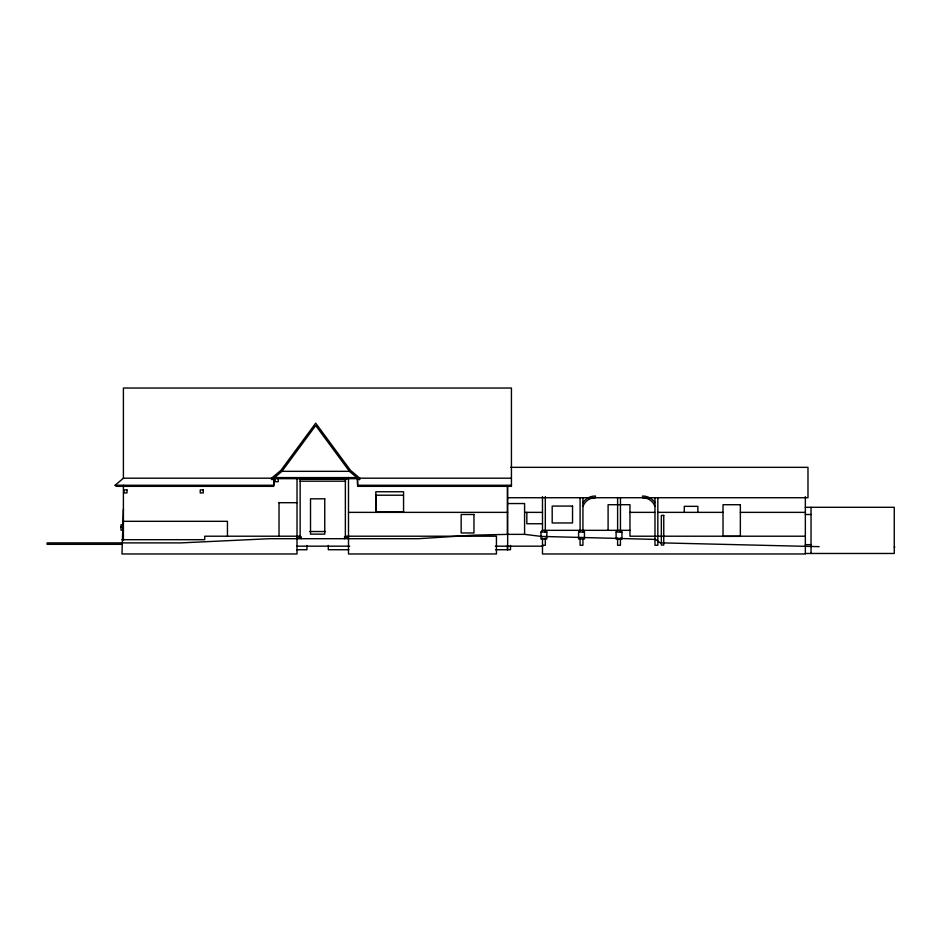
<?xml version="1.0" encoding="UTF-8"?>
<svg xmlns="http://www.w3.org/2000/svg" width="942" height="942" viewBox="0 0 942 942"><rect width="100%" height="100%" fill="white"/><g stroke="black" fill="none" stroke-linecap="round" stroke-linejoin="round"><path stroke-width="1.41" d="M582.933 506.419L583.157 505.83A13.058 13.058 0 0 1 595.403 497.729L595.403 496.022A14.754 14.754 0 0 0 583.404 501.956L582.933 502.628M281.952 471.33L315.7 425.548L349.447 471.33L359.42 479.725L360.339 478.63L350.483 470.352L315.7 423.158L280.904 470.352L271.06 478.63L271.979 479.725L281.952 471.33L349.447 471.33M545.324 530.334L546.831 532.03L546.831 539.012L540.979 539.012L540.979 532.03L542.486 530.334L629.962 530.334M582.933 530.334L584.44 532.03L584.44 539.012L578.588 539.012L578.588 532.03L580.095 530.334M620.448 530.334L621.956 532.03L621.956 539.012L616.103 539.012L616.103 532.03L617.611 530.334M344.372 538.706L345.361 536.21L496.434 536.21L496.434 553.967L348.493 553.967L348.493 477.429M273.792 478.195L273.792 486.343L116.078 486.343L115.148 485.26L123.402 478.195L271.59 478.195M507.844 534.361L474.238 535.138L418.283 538.706L269.706 538.706L180.852 542.898L47.1 542.898L47.1 544.335L121.977 544.335M510.588 467.338L807.977 467.338L807.977 497.729L507.667 497.729M274.511 477.594L356.877 477.594M359.809 478.195L511.435 478.195M273.215 478.677L358.172 478.677M299.709 479.219L346.762 479.219M300.121 481.185L345.62 481.185M357.595 484.235L357.312 477.959M115.148 485.26L273.792 485.26M357.595 485.26L511.435 485.26M403.07 495.221L375.952 495.221L375.952 512.036L403.659 512.036M279.02 502.698L297.013 502.698M507.667 503.546L524.588 503.546L524.588 534.361L541.414 536.422L655.644 539.425L660.165 542.839L819.14 546.654M805.351 507.302L894.264 507.302L894.264 553.472L805.351 553.472M123.402 509.045L121.977 553.967L297.013 553.967L297.013 477.676M348.493 512.366L507.667 512.366M524.588 512.366L542.486 512.366M629.962 512.366L654.678 512.366M657.587 512.366L723.02 512.366M740.353 512.366L805.351 512.366M805.351 514.497L811.038 514.497M123.119 521.315L227.446 521.315L227.446 536.21M542.486 523.74L526.837 523.74L526.837 512.366M123.402 524.8L120.988 524.8L120.988 530.146L123.402 530.146M120.988 526.908L123.402 526.908M309.8 531.524L325.449 531.524M540.979 532.03L546.831 532.03M578.588 532.03L584.44 532.03M616.103 532.03L621.956 532.03M507.667 534.361L524.588 534.361M805.351 536.21L629.962 536.21L629.962 504.7L608.096 504.7L608.096 530.334M297.013 537.211L301.134 537.211L301.134 538.706M344.372 537.211L348.493 537.211M121.977 539.695L204.767 539.695L204.767 536.21L300.145 536.21L301.134 537.211M805.351 544.653L811.038 544.653M542.486 545.265L545.324 545.265L545.324 538.059M296.812 546.172L349.729 546.172M495.292 546.172L542.863 546.172M894.264 547.067L894.9 547.067M296.683 549.728L306.962 549.728L306.962 545.442M348.87 549.728L328.299 549.728L328.299 545.442M495.633 549.728L510.505 549.728L510.505 545.442M654.984 502.628L654.525 501.956A14.754 14.754 0 0 0 642.515 496.022L642.515 497.729A13.058 13.058 0 0 1 654.761 505.83L654.984 506.419M811.038 507.302L811.038 553.472M805.351 496.587L805.351 553.967L542.486 553.967L542.486 538.059M697.869 512.366L697.869 506.337L684.304 506.337L684.304 512.366M657.834 497.729L657.834 545.265L654.984 545.265L654.984 497.729M620.448 497.729L620.448 532.301M620.448 538.059L620.448 545.265L617.611 545.265L617.611 538.059M617.611 497.729L617.611 530.852M582.933 497.729L582.933 532.301M582.933 538.059L582.933 545.265L580.095 545.265L580.095 538.059M580.095 497.729L580.095 530.852M545.324 496.587L545.324 532.301M542.486 496.575L542.486 530.947M507.667 485.636L507.667 549.728M507.373 485.636L507.373 534.597M507.373 545.524L507.373 549.728M403.565 512.366L403.565 491.748L375.834 491.748L375.834 512.366M357.595 478.195L357.595 486.343L511.435 486.343L511.435 388.033L123.402 388.033L123.402 478.195M345.361 478.265L345.361 537.27M300.145 478.265L300.145 537.27M279.02 502.451L279.02 536.21M278.231 478.677L278.231 481.692L275.217 481.692L275.217 478.677M274.075 477.959L273.934 484.235M123.402 485.224L123.402 540.414M126.982 489.899L123.967 489.899L123.967 492.913L126.982 492.913L126.982 489.899M203.248 489.899L200.234 489.899L200.234 492.913L203.248 492.913L203.248 489.899M324.743 498.824L310.519 498.824L310.519 534.138L324.743 534.138L324.743 498.824M740.353 504.712L723.02 504.712L723.02 536.363L740.353 536.363L740.353 504.712M572.536 506.078L552.189 506.078L552.189 522.963L572.536 522.963L572.536 506.078M473.967 514.497L461.168 514.497L461.168 532.972L473.967 532.972L473.967 514.497M663.757 515.415L661.355 515.415L661.355 545.065L663.757 545.065L663.757 515.415"/></g></svg>
